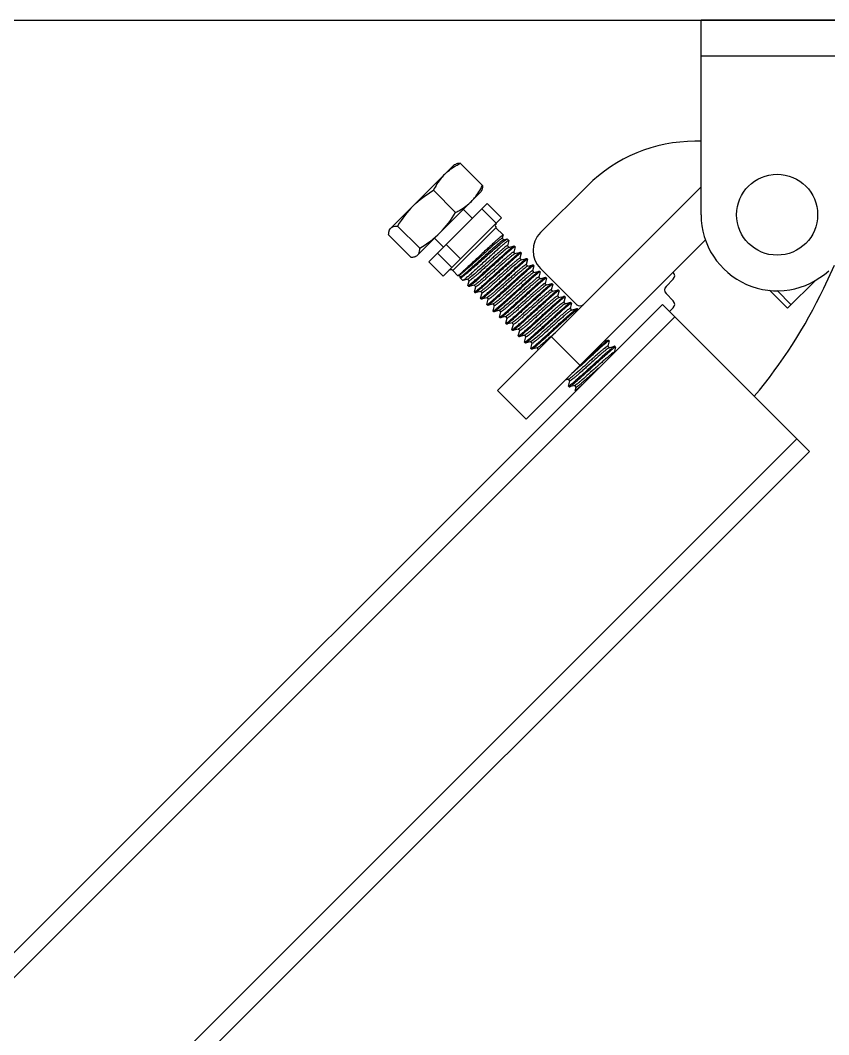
# Model space of a CAD drawing. Extents: x 27938 to 1507990, y 110129 to 923079.
# Drawn here: x 557582 to 558885, y 367902 to 369538 of the extents above; entities that cross this region are included whole.
import ezdxf

# ---------------------------------------------------------------- set-up
doc = ezdxf.new("R2010")
doc.units = 0
doc.header["$LTSCALE"] = 1000
doc.header["$MEASUREMENT"] = 0
doc.layers.add('BZ', color=2, linetype='Continuous')

msp = doc.modelspace()

# ---------------------------------------------------------------- linework, layer by layer
for p, q in [((558679.3, 369224.3), (558679.3, 369537.9)), ((559374.4, 369537.9), (558679.3, 369537.9)), ((558679.3, 369480.7), (559261.8, 369480.7)), ((558679.3, 369342.8), (558669.4, 369342.8)), ((558177.4, 369201.1), (558281.5, 369305.2)), ((558281.5, 369305.2), (558283.9, 369306.1)), ((558291, 369307.2), (558326.8, 369271.3)), ((558220.8, 369157.8), (558324.9, 369261.8)), ((558247.7, 369263.8), (558283.5, 369228)), ((558325.8, 369264.2), (558324.9, 369261.8)), ((558679.3, 369269.3), (558350.9, 368940.9)), ((558495.9, 369271), (558420.3, 369195.4)), ((558334.2, 369242.2), (558240.5, 369148.5)), ((558296, 369232.9), (558310.4, 369218.5)), ((558325.7, 369233.8), (558348.9, 369210.6)), ((558334.2, 369242.2), (558357.3, 369219.1)), ((558263.6, 369125.4), (558357.3, 369219.1)), ((558177.4, 369201.1), (558176.6, 369198.8)), ((558189.9, 369206.1), (558225.8, 369170.3)), ((558348.6, 369203.4), (558279.2, 369134.1)), ((558360.2, 369191.8), (558348.6, 369203.4)), ((558175.5, 369191.7), (558211.4, 369155.8)), ((558249.7, 369186.7), (558264.2, 369172.2)), ((558358.7, 369186.4), (558361.2, 369183.9)), ((558360.2, 369191.7), (558358.8, 369186.3)), ((558360.2, 369191.7), (558360.2, 369191.8)), ((558361, 369183.9), (558366.4, 369185.3)), ((558366.4, 369185.3), (558366.8, 369185.3)), ((558369.2, 369182.9), (558366.8, 369185.3)), ((558369.2, 369182.6), (558366.9, 369174.2)), ((558369.2, 369182.6), (558369.2, 369182.9)), ((558397.2, 368894.7), (558686.3, 369183.8)), ((558268.3, 369176.4), (558291.5, 369153.2)), ((558366.9, 369174.2), (558369.3, 369171.8)), ((558369.1, 369171.7), (558377.8, 369174)), ((558377, 369164.1), (558379.4, 369161.6)), ((558379.3, 369172.5), (558377.1, 369164.1)), ((558377.8, 369174), (558378, 369174)), ((558379.3, 369172.7), (558378, 369174)), ((558379.2, 369161.6), (558387.9, 369163.9)), ((558379.3, 369172.5), (558379.3, 369172.7)), ((558387.9, 369163.9), (558388.2, 369163.9)), ((558389.4, 369162.6), (558388.2, 369163.9)), ((558218.4, 369156.9), (558220.8, 369157.8)), ((558240.5, 369148.5), (558263.6, 369125.4)), ((558254.3, 369162.4), (558277.5, 369139.2)), ((558387.1, 369154), (558389.5, 369151.5)), ((558389.4, 369162.4), (558387.2, 369154)), ((558389.3, 369151.5), (558398, 369153.8)), ((558389.4, 369162.4), (558389.4, 369162.6)), ((558399.6, 369152.3), (558397.3, 369143.8)), ((558398, 369153.8), (558398.3, 369153.8)), ((558399.5, 369152.5), (558398.3, 369153.8)), ((558399.6, 369152.3), (558399.5, 369152.5)), ((558287.3, 369126), (558279.2, 369134.1)), ((558397.2, 369143.9), (558399.7, 369141.4)), ((558399.5, 369141.3), (558408.2, 369143.7)), ((558407.3, 369133.7), (558409.8, 369131.3)), ((558409.7, 369142.1), (558407.4, 369133.7)), ((558408.2, 369143.7), (558408.4, 369143.6)), ((558409.7, 369142.4), (558408.4, 369143.6)), ((558409.6, 369131.2), (558418.3, 369133.5)), ((558409.7, 369142.1), (558409.7, 369142.4)), ((558419.8, 369132), (558417.5, 369123.6)), ((558418.3, 369133.5), (558418.5, 369133.5)), ((558419.8, 369132.3), (558418.5, 369133.5)), ((558419.8, 369132), (558419.8, 369132.3)), ((558420.3, 369137.5), (558478.2, 369079.7)), ((558877, 369105.9), (558894.5, 369142.7)), ((558287.4, 369126), (558287.3, 369126)), ((558288.9, 369126.4), (558287.4, 369126)), ((558291.2, 369123.9), (558288.7, 369126.4)), ((558290.8, 369122.9), (558291.1, 369123.9)), ((558290.8, 369122.9), (558290.8, 369122.4)), ((558295, 369118.2), (558290.8, 369122.4)), ((558295.2, 369118.2), (558295, 369118.2)), ((558303.1, 369120.3), (558295.2, 369118.2)), ((558305.4, 369117.8), (558302.9, 369120.3)), ((558303.3, 369110.3), (558305.3, 369117.9)), ((558381.2, 369118.2), (558363.2, 369101.8)), ((558417.5, 369123.6), (558419.9, 369121.2)), ((558419.7, 369121.1), (558419.6, 369121.1)), ((558419.7, 369121.1), (558428.4, 369123.4)), ((558429.9, 369121.9), (558427.7, 369113.5)), ((558428.4, 369123.4), (558428.6, 369123.4)), ((558429.9, 369122.1), (558428.6, 369123.4)), ((558429.9, 369121.9), (558429.9, 369122.1)), ((558634.3, 369120.2), (558622.7, 369108.6)), ((558818.8, 369073.5), (558864.4, 369119)), ((558303.3, 369110.3), (558303.3, 369110)), ((558304.9, 369108.4), (558303.3, 369110)), ((558313.8, 369110.7), (558305.1, 369108.4)), ((558316, 369108.2), (558313.6, 369110.7)), ((558313.7, 369099.8), (558316, 369108.2)), ((558313.7, 369099.8), (558313.7, 369099.6)), ((558315, 369098.3), (558313.7, 369099.6)), ((558315.2, 369098.3), (558315, 369098.3)), ((558323.9, 369100.6), (558315.2, 369098.3)), ((558326.2, 369098.1), (558323.7, 369100.6)), ((558323.8, 369089.7), (558326.1, 369098.1)), ((558324.1, 369100.7), (558323.9, 369100.6)), ((558372.1, 369093), (558390, 369109.3)), ((558427.6, 369113.5), (558430, 369111)), ((558429.8, 369111), (558438.5, 369113.3)), ((558437.7, 369103.4), (558440.1, 369100.9)), ((558440, 369111.8), (558437.8, 369103.4)), ((558438.5, 369113.3), (558438.8, 369113.3)), ((558440, 369112), (558438.8, 369113.3)), ((558439.9, 369100.9), (558448.6, 369103.2)), ((558440, 369111.8), (558440, 369112)), ((558450.2, 369101.7), (558447.9, 369093.2)), ((558448.6, 369103.2), (558448.9, 369103.2)), ((558450.1, 369101.9), (558448.9, 369103.2)), ((558450.2, 369101.7), (558450.1, 369101.9)), ((558789.7, 369102.6), (558818.8, 369073.5)), ((558802, 369101.9), (558824.6, 369079.2)), ((558323.8, 369089.7), (558323.8, 369089.4)), ((558325.1, 369088.2), (558323.8, 369089.4)), ((558325.3, 369088.2), (558325.1, 369088.2)), ((558334, 369090.5), (558325.3, 369088.2)), ((558336.3, 369088), (558333.8, 369090.4)), ((558333.9, 369079.6), (558336.2, 369088)), ((558447.8, 369093.3), (558450.3, 369090.8)), ((558450.1, 369090.8), (558458.8, 369093.1)), ((558457.9, 369083.1), (558460.4, 369080.7)), ((558460.3, 369091.5), (558458, 369083.1)), ((558458.8, 369093.1), (558459, 369093.1)), ((558460.3, 369091.8), (558459, 369093.1)), ((558460.2, 369080.6), (558468.9, 369083)), ((558460.3, 369091.5), (558460.3, 369091.8)), ((558470.4, 369081.4), (558468.1, 369073)), ((558468.9, 369083), (558469.1, 369082.9)), ((558470.4, 369081.7), (558469.1, 369082.9)), ((558622.7, 369097.1), (558634.3, 369085.5)), ((556039.6, 366502.4), (558616.9, 369079.7)), ((558333.9, 369079.6), (558334, 369079.3)), ((558335.2, 369078.1), (558334, 369079.3)), ((558335.5, 369078), (558335.2, 369078.1)), ((558344.2, 369080.4), (558335.5, 369078)), ((558346.4, 369077.9), (558343.9, 369080.3)), ((558344.1, 369069.4), (558346.3, 369077.9)), ((558344.1, 369069.4), (558344.1, 369069.2)), ((558345.3, 369067.9), (558344.1, 369069.2)), ((558345.6, 369067.9), (558345.3, 369067.9)), ((558354.3, 369070.3), (558345.6, 369067.9)), ((558356.5, 369067.7), (558354.1, 369070.2)), ((558354.2, 369059.3), (558356.4, 369067.8)), ((558468, 369073), (558470.5, 369070.6)), ((558470.3, 369070.5), (558470, 369070.4)), ((558470.3, 369070.5), (558479, 369072.8)), ((558479, 369072.8), (558479.2, 369072.8)), ((558480.5, 369071.6), (558479.2, 369072.8)), ((558480.5, 369071.3), (558480.2, 369070.2)), ((558480.5, 369071.3), (558480.5, 369071.6)), ((558854, 368842.6), (558616.9, 369079.7)), ((558634.3, 369073.9), (558628.5, 369068.1)), ((556059.9, 366482.2), (558637.1, 369059.5)), ((558354.2, 369059.3), (558354.2, 369059.1)), ((558355.5, 369057.8), (558354.2, 369059.1)), ((558355.7, 369057.8), (558355.5, 369057.8)), ((558364.4, 369060.1), (558355.7, 369057.8)), ((558366.6, 369057.6), (558364.2, 369060.1)), ((558364.3, 369049.2), (558366.5, 369057.7)), ((558364.3, 369049.2), (558364.3, 369049)), ((558365.6, 369047.7), (558364.3, 369049)), ((558374.5, 369050), (558365.8, 369047.7)), ((558376.8, 369047.5), (558374.3, 369050)), ((558365.8, 369047.7), (558365.6, 369047.7)), ((558374.4, 369039.1), (558376.7, 369047.5)), ((558374.4, 369039.1), (558374.4, 369038.8)), ((558375.7, 369037.6), (558374.4, 369038.8)), ((558375.9, 369037.6), (558375.7, 369037.6)), ((558384.6, 369039.9), (558375.9, 369037.6)), ((558386.9, 369037.4), (558384.4, 369039.8)), ((558384.5, 369029), (558386.8, 369037.4)), ((558384.9, 369040), (558384.6, 369039.9)), ((558384.5, 369029), (558384.6, 369028.7)), ((558385.8, 369027.5), (558384.6, 369028.7)), ((558386.1, 369027.4), (558385.8, 369027.5)), ((558394.8, 369029.8), (558386.1, 369027.4)), ((558397, 369027.3), (558394.5, 369029.7)), ((558394.7, 369018.8), (558396.9, 369027.3)), ((558394.7, 369018.8), (558394.7, 369018.6)), ((558395.9, 369017.3), (558394.7, 369018.6)), ((558396.2, 369017.3), (558395.9, 369017.3)), ((558404.9, 369019.7), (558396.2, 369017.3)), ((558407.1, 369017.2), (558404.7, 369019.6)), ((558404.8, 369008.7), (558407, 369017.2)), ((558483.9, 368981.4), (558437.7, 369027.7)), ((558523, 369020.5), (558524.2, 369020.8)), ((558524.2, 369020.8), (558529.6, 369022.2)), ((558531.1, 369020.7), (558528.9, 369012.3)), ((558529.6, 369022.2), (558529.8, 369022.2)), ((558531.1, 369021), (558529.8, 369022.2)), ((558531.1, 369020.7), (558531.1, 369021)), ((558404.8, 369008.7), (558404.8, 369008.5)), ((558406.1, 369007.2), (558404.8, 369008.5)), ((558406.3, 369007.2), (558406.1, 369007.2)), ((558415, 369009.5), (558406.3, 369007.2)), ((558417.1, 369007.1), (558414.8, 369009.5)), ((558528.8, 369012.3), (558531.2, 369009.9)), ((558531, 369009.8), (558539.7, 369012.1)), ((558541.2, 369010.6), (558539, 369002.2)), ((558539.7, 369012.1), (558539.6, 369012.1)), ((558540, 369012.1), (558539.7, 369012.1)), ((558541.2, 369010.8), (558540, 369012.1)), ((558541.2, 369010.8), (558541.2, 369010.6)), ((558502.6, 368996.7), (558485.7, 368981.3)), ((558492.1, 368989.6), (558501.3, 368998)), ((558485.7, 368981.3), (558484.7, 368980.5)), ((558465.6, 368958.9), (558459.9, 368957.4)), ((558467.8, 368956.4), (558465.4, 368958.9)), ((558465.5, 368948), (558467.7, 368956.5)), ((558397.2, 368894.7), (558350.9, 368940.9)), ((558465.5, 368947.8), (558465.5, 368948)), ((558466.8, 368946.5), (558465.5, 368947.8)), ((558466.8, 368946.5), (558467, 368946.5)), ((558475.7, 368948.8), (558467, 368946.5)), ((558477.9, 368946.3), (558475.5, 368948.8)), ((558475.9, 368948.9), (558475.7, 368948.8)), ((558476.4, 368941), (558477.9, 368946.3)), ((558476.4, 368941), (558476.5, 368940.9)), ((558478.1, 368940.9), (558476.5, 368940.9)), ((556256.5, 366285.6), (558833.8, 368862.9)), ((556276.7, 366265.4), (558854, 368842.6))]:
    msp.add_line(p, q)
msp.add_circle((558801.9, 369224.3), 65.3)
for centre, radius, start, end in [((558669.4, 369097.5), 245.3, 90.0086, 135), ((558801.9, 369224.3), 122.7, 180, 312.6204), ((558352.1, 369206.9), 4.91, 135, 225), ((558449.2, 369166.5), 40.9, 135, 225), ((558275.8, 369130.6), 4.91, 45, 135), ((558628.5, 369126), 8.18, 315, 45), ((558628.5, 369102.9), 8.18, 135, 225), ((558138.4, 369457), 817.8, 320.0192, 334.5723), ((558628.5, 369079.7), 8.18, 315, 45), ((558483.9, 369085.5), 8.18, 225, 315), ((555502.4, 372319.8), 4410.1, 311.7193, 311.8446), ((560373, 366938.8), 2782.7, 132.0736, 132.2686)]:
    msp.add_arc(centre, radius, start, end)
for points, knots in [([(558265.6, 369289.3), (558267.4, 369291.1), (558275.1, 369298.1), (558284, 369303.6), (558291, 369307.2)], [0, 0, 0, 0, 0.248254, 1, 1, 1, 1]), ([(558291, 369307.2), (558290.3, 369307.1), (558287.9, 369307), (558285.5, 369306.7), (558283.8, 369306.1)], [0, 0, 0, 0, 0.270862, 1, 1, 1, 1]), ([(558265.6, 369289.3), (558263.7, 369287.4), (558256.7, 369279.7), (558251.2, 369270.8), (558247.7, 369263.8)], [0, 0, 0, 0, 0.248254, 1, 1, 1, 1]), ([(558308.9, 369245.9), (558310.8, 369247.7), (558317.8, 369255.4), (558323.3, 369264.3), (558326.8, 369271.3)], [0, 0, 0, 0, 0.248254, 1, 1, 1, 1]), ([(558326.8, 369271.3), (558326.8, 369270.6), (558326.7, 369268.2), (558326.3, 369265.8), (558325.7, 369264.2)], [0, 0, 0, 0, 0.270862, 1, 1, 1, 1]), ([(558283.5, 369228), (558285.9, 369229.2), (558295, 369234.1), (558303.5, 369240.4), (558308.9, 369245.9)], [0, 0, 0, 0, 0.25305, 1, 1, 1, 1]), ([(558175.5, 369191.7), (558175.5, 369192.3), (558175.6, 369194.8), (558176, 369197.2), (558176.6, 369198.8)], [0, 0, 0, 0, 0.270862, 1, 1, 1, 1]), ([(558176.6, 369198.8), (558176.7, 369199.2), (558177.3, 369200.6), (558178.2, 369201.9), (558179, 369202.7)], [0, 0, 0, 0, 0.261173, 1, 1, 1, 1]), ([(558179, 369202.7), (558179.6, 369203.3), (558182.8, 369205.6), (558186.9, 369206.1), (558189.9, 369206.1)], [0, 0, 0, 0, 0.22235, 1, 1, 1, 1]), ([(558358.7, 369186.4), (558358.6, 369186.4), (558358.2, 369186.3), (558357.7, 369186), (558356.7, 369185.4), (558354.9, 369184.1), (558352, 369181.7), (558347.8, 369178.1), (558342.8, 369173.7), (558337.1, 369168.6), (558330.9, 369163), (558324.5, 369157.2), (558318.1, 369151.4), (558311.9, 369145.8), (558306.2, 369140.7), (558301, 369136.1), (558296.6, 369132.3), (558293.1, 369129.4), (558290.7, 369127.5), (558289.4, 369126.6), (558288.9, 369126.4)], [0, 0, 0, 0, 0.003403, 0.010859, 0.022763, 0.03908, 0.084361, 0.145013, 0.218706, 0.302631, 0.393625, 0.488307, 0.583205, 0.674888, 0.760095, 0.835845, 0.89954, 0.949057, 0.982826, 1, 1, 1, 1]), ([(558360.2, 369183.5), (558359.4, 369183), (558357.6, 369181.7), (558352.9, 369177.8), (558345, 369170.9), (558334.1, 369161.1), (558324.2, 369152.1), (558316.1, 369144.8), (558310.4, 369139.7), (558305.2, 369135), (558300.7, 369131.1), (558297, 369127.9), (558294.4, 369125.9), (558292.9, 369124.7), (558292.1, 369124.2), (558291.6, 369123.9), (558291.2, 369123.9), (558291.2, 369123.9)], [0, 0, 0, 0, 0.028596, 0.073027, 0.202674, 0.370878, 0.554611, 0.644603, 0.729354, 0.806116, 0.872445, 0.926278, 0.966, 0.980209, 0.990539, 0.997006, 1, 1, 1, 1]), ([(558360.2, 369191.8), (558360.2, 369191.9), (558359.9, 369191.8), (558359.5, 369191.5), (558358.7, 369191), (558357.4, 369189.9), (558355.1, 369188), (558351.8, 369185), (558347.7, 369181.4), (558343, 369177), (558337.8, 369172.2), (558334.1, 369168.8), (558332.3, 369167.1)], [0, 0, 0, 0, 0.005961, 0.020019, 0.042763, 0.074169, 0.16218, 0.281779, 0.42973, 0.601989, 0.793845, 1, 1, 1, 1]), ([(558337.7, 369161.6), (558341.2, 369164.7), (558347.5, 369170.3), (558355.1, 369176.8), (558360.1, 369180.9), (558362.9, 369183.1), (558364.9, 369184.5), (558366, 369185.2), (558366.4, 369185.3)], [0, 0, 0, 0, 0.372718, 0.681061, 0.801832, 0.896452, 0.962849, 1, 1, 1, 1]), ([(558369.2, 369182.9), (558369.1, 369182.9), (558368.8, 369182.9), (558368.4, 369182.6), (558367.6, 369182.1), (558366.2, 369181.1), (558363.9, 369179.2), (558360.5, 369176.3), (558356.4, 369172.7), (558351.6, 369168.4), (558346.3, 369163.7), (558342.7, 369160.3), (558340.8, 369158.6)], [0, 0, 0, 0, 0.00672, 0.021093, 0.043999, 0.075491, 0.163523, 0.283007, 0.430749, 0.60272, 0.794233, 1, 1, 1, 1]), ([(558361, 369183.9), (558360.9, 369183.8), (558360.6, 369183.7), (558360.4, 369183.6), (558360.2, 369183.5)], [0, 0, 0, 0, 0.181453, 1, 1, 1, 1]), ([(558222.3, 369159.3), (558223, 369159.9), (558225.3, 369163.1), (558225.8, 369167.2), (558225.8, 369170.3)], [0, 0, 0, 0, 0.22235, 1, 1, 1, 1]), ([(558332.3, 369167.1), (558327, 369162.2), (558319.3, 369155), (558309.3, 369145.6), (558302.6, 369139.4), (558296.9, 369134.1), (558292.8, 369130.5), (558290.3, 369128.2), (558289, 369127.1), (558288, 369126.4), (558287.5, 369126.1), (558287.4, 369126)], [0, 0, 0, 0, 0.352343, 0.521286, 0.674411, 0.804337, 0.904804, 0.942423, 0.971006, 0.990237, 1, 1, 1, 1]), ([(558366.9, 369174.2), (558366.8, 369174.3), (558366.5, 369174.2), (558365.6, 369173.8), (558363.9, 369172.6), (558361.2, 369170.5), (558357.7, 369167.5), (558353.5, 369163.9), (558348.6, 369159.6), (558343.3, 369154.9), (558335.9, 369148.3), (558326.9, 369140.1), (558317.1, 369131.5), (558310.1, 369125.4), (558305.9, 369122.1), (558304.4, 369121), (558303.7, 369120.6)], [0, 0, 0, 0, 0.003326, 0.010207, 0.036006, 0.077506, 0.133409, 0.201849, 0.280515, 0.366741, 0.457609, 0.640942, 0.80605, 0.931108, 0.973278, 1, 1, 1, 1]), ([(558368.2, 369171.3), (558367.5, 369170.8), (558365.8, 369169.6), (558361.5, 369166.1), (558354.4, 369159.9), (558344.5, 369151.2), (558335.5, 369143.1), (558328.2, 369136.6), (558323, 369132), (558318.3, 369127.8), (558314.2, 369124.3), (558310.8, 369121.4), (558308.2, 369119.4), (558306.6, 369118.2), (558305.8, 369117.8), (558305.4, 369117.8), (558305.4, 369117.8)], [0, 0, 0, 0, 0.02987, 0.074864, 0.204049, 0.370755, 0.553129, 0.642736, 0.727349, 0.804209, 0.870824, 0.925059, 0.965214, 0.990129, 0.996773, 1, 1, 1, 1]), ([(558377, 369164.1), (558376.9, 369164.2), (558376.6, 369164.1), (558375.7, 369163.6), (558373.9, 369162.4), (558371.1, 369160.1), (558367.4, 369157), (558363, 369153.2), (558357.9, 369148.7), (558352.4, 369143.9), (558344.8, 369137), (558337.2, 369130.3), (558330, 369123.8), (558325.2, 369119.7), (558321.1, 369116.2), (558317.9, 369113.5), (558315.6, 369111.8), (558314.3, 369110.9), (558313.8, 369110.7)], [0, 0, 0, 0, 0.003454, 0.01069, 0.03788, 0.081592, 0.14037, 0.212137, 0.294327, 0.383985, 0.477885, 0.664852, 0.751185, 0.82854, 0.894141, 0.945652, 0.981282, 1, 1, 1, 1]), ([(558349.5, 369149.8), (558353, 369153), (558358, 369157.5), (558364.4, 369163.2), (558368.4, 369166.7), (558371.8, 369169.6), (558374.5, 369171.8), (558376.4, 369173.2), (558377.4, 369173.9), (558377.8, 369174)], [0, 0, 0, 0, 0.377224, 0.54287, 0.687753, 0.808376, 0.901881, 0.966123, 1, 1, 1, 1]), ([(558379.3, 369172.7), (558379.3, 369172.8), (558378.9, 369172.7), (558378.2, 369172.3), (558376.5, 369171.1), (558374, 369169.1), (558370.6, 369166.2), (558366.5, 369162.6), (558361.7, 369158.4), (558356.4, 369153.6), (558352.7, 369150.2), (558350.8, 369148.5)], [0, 0, 0, 0, 0.006764, 0.021168, 0.075586, 0.163643, 0.283139, 0.43087, 0.602811, 0.794278, 1, 1, 1, 1]), ([(558359.7, 369139.7), (558363.1, 369142.8), (558368.1, 369147.3), (558374.5, 369153), (558378.5, 369156.6), (558381.9, 369159.5), (558384.6, 369161.7), (558386.5, 369163.1), (558387.5, 369163.8), (558387.9, 369163.9)], [0, 0, 0, 0, 0.377469, 0.543191, 0.688109, 0.808726, 0.902172, 0.966298, 1, 1, 1, 1]), ([(558389.4, 369162.6), (558389.4, 369162.7), (558389.1, 369162.6), (558388.6, 369162.4), (558387.9, 369161.9), (558386.4, 369160.9), (558384.1, 369159), (558380.7, 369156.1), (558376.6, 369152.5), (558371.8, 369148.2), (558366.5, 369143.5), (558362.8, 369140.1), (558360.9, 369138.4)], [0, 0, 0, 0, 0.006769, 0.021177, 0.044114, 0.075625, 0.163681, 0.283172, 0.430898, 0.602836, 0.794292, 1, 1, 1, 1]), ([(558369.1, 369171.7), (558369, 369171.7), (558368.7, 369171.6), (558368.4, 369171.4), (558368.2, 369171.3)], [0, 0, 0, 0, 0.180154, 1, 1, 1, 1]), ([(558211.4, 369155.8), (558212, 369155.8), (558214.4, 369155.9), (558216.9, 369156.3), (558218.5, 369156.9)], [0, 0, 0, 0, 0.270862, 1, 1, 1, 1]), ([(558218.5, 369156.9), (558218.9, 369157.1), (558220.3, 369157.6), (558221.6, 369158.5), (558222.3, 369159.3)], [0, 0, 0, 0, 0.261173, 1, 1, 1, 1]), ([(558290.8, 369122.4), (558291, 369122.3), (558291.5, 369122.4), (558292.4, 369122.9), (558293.8, 369123.8), (558296.4, 369125.7), (558300.6, 369129.1), (558306.5, 369134.1), (558313.6, 369140.2), (558321.3, 369147.1), (558329.5, 369154.3), (558335, 369159.2), (558337.7, 369161.6)], [0, 0, 0, 0, 0.007718, 0.024092, 0.050069, 0.085552, 0.183385, 0.312896, 0.467567, 0.639554, 0.820094, 1, 1, 1, 1]), ([(558340.8, 369158.6), (558335.5, 369153.8), (558327.8, 369146.7), (558317.8, 369137.6), (558311.1, 369131.5), (558305.3, 369126.3), (558301.1, 369122.7), (558298.5, 369120.5), (558297.1, 369119.4), (558296, 369118.6), (558295.5, 369118.3), (558295.2, 369118.2)], [0, 0, 0, 0, 0.348378, 0.515751, 0.667951, 0.797828, 0.899283, 0.937823, 0.967619, 0.988371, 1, 1, 1, 1]), ([(558303.3, 369110), (558303.4, 369109.9), (558304, 369110.1), (558304.7, 369110.5), (558306.1, 369111.5), (558307.8, 369112.8), (558309.9, 369114.5), (558313.4, 369117.5), (558318.6, 369122), (558325.6, 369128.2), (558333.2, 369135.1), (558341.3, 369142.4), (558346.8, 369147.4), (558349.5, 369149.8)], [0, 0, 0, 0, 0.006963, 0.023033, 0.048864, 0.084278, 0.128882, 0.182131, 0.311785, 0.466682, 0.638948, 0.819791, 1, 1, 1, 1]), ([(558350.8, 369148.5), (558345.6, 369143.8), (558337.9, 369136.8), (558327.9, 369127.7), (558321.2, 369121.6), (558315.3, 369116.4), (558310.7, 369112.5), (558307.7, 369110), (558305.9, 369108.8), (558305.3, 369108.5), (558305.1, 369108.4)], [0, 0, 0, 0, 0.34673, 0.51345, 0.665272, 0.795129, 0.896992, 0.966206, 0.987594, 1, 1, 1, 1]), ([(558379.2, 369161.6), (558378.7, 369161.5), (558377.5, 369160.6), (558375.1, 369158.9), (558371.9, 369156.1), (558367.8, 369152.7), (558363, 369148.5), (558355.8, 369142.1), (558348.2, 369135.3), (558340.6, 369128.5), (558335.1, 369123.6), (558330.1, 369119.1), (558325.6, 369115.3), (558321.9, 369112.2), (558319.2, 369110), (558317.3, 369108.7), (558316.5, 369108.2), (558316.1, 369108.2), (558316, 369108.2)], [0, 0, 0, 0, 0.01868, 0.054279, 0.105765, 0.171349, 0.248696, 0.335028, 0.522011, 0.615926, 0.705601, 0.787808, 0.859593, 0.918386, 0.962109, 0.989307, 0.996546, 1, 1, 1, 1]), ([(558387.1, 369154), (558387, 369154), (558386.7, 369154), (558385.8, 369153.5), (558384.1, 369152.3), (558381.3, 369150.1), (558377.7, 369147.1), (558373.4, 369143.3), (558368.4, 369139), (558363.1, 369134.2), (558355.5, 369127.5), (558346.4, 369119.3), (558337.8, 369111.7), (558331.9, 369106.6), (558328.5, 369103.8), (558326, 369101.9), (558324.7, 369100.9), (558324.1, 369100.7)], [0, 0, 0, 0, 0.0034, 0.010481, 0.037064, 0.079814, 0.137351, 0.207694, 0.288393, 0.376621, 0.469285, 0.654869, 0.819322, 0.88628, 0.93982, 0.978116, 1, 1, 1, 1]), ([(558388.6, 369151.1), (558387.9, 369150.7), (558386.3, 369149.5), (558382, 369146.1), (558375.1, 369140.1), (558365.3, 369131.4), (558356.4, 369123.4), (558349.1, 369116.9), (558343.9, 369112.3), (558339.2, 369108.2), (558335.1, 369104.6), (558331.6, 369101.7), (558329, 369099.7), (558327.4, 369098.5), (558326.6, 369098.1), (558326.2, 369098), (558326.2, 369098.1)], [0, 0, 0, 0, 0.028607, 0.072452, 0.199893, 0.36582, 0.548462, 0.638549, 0.723814, 0.801433, 0.868843, 0.923828, 0.964605, 0.989945, 0.99671, 1, 1, 1, 1]), ([(558369.8, 369129.5), (558373.3, 369132.7), (558378.3, 369137.2), (558384.6, 369142.9), (558388.7, 369146.5), (558392.1, 369149.4), (558394.7, 369151.6), (558396.6, 369153), (558397.6, 369153.7), (558398, 369153.8)], [0, 0, 0, 0, 0.377471, 0.543199, 0.68812, 0.808735, 0.902176, 0.966298, 1, 1, 1, 1]), ([(558399.5, 369152.5), (558399.5, 369152.6), (558399.2, 369152.5), (558398.4, 369152.1), (558396.7, 369150.9), (558394.2, 369148.9), (558390.8, 369146), (558386.7, 369142.4), (558381.9, 369138.1), (558376.6, 369133.3), (558372.9, 369130), (558371, 369128.3)], [0, 0, 0, 0, 0.006751, 0.021138, 0.075529, 0.163569, 0.283057, 0.430793, 0.602755, 0.79425, 1, 1, 1, 1]), ([(558389.3, 369151.5), (558389.3, 369151.5), (558389, 369151.4), (558388.8, 369151.2), (558388.6, 369151.1)], [0, 0, 0, 0, 0.185393, 1, 1, 1, 1]), ([(558313.7, 369099.6), (558313.8, 369099.5), (558314.4, 369099.7), (558315.1, 369100.2), (558316.4, 369101.1), (558318.1, 369102.4), (558320.2, 369104.2), (558323.7, 369107.2), (558328.9, 369111.7), (558335.8, 369118), (558343.5, 369124.9), (558351.5, 369132.2), (558356.9, 369137.2), (558359.7, 369139.7)], [0, 0, 0, 0, 0.006649, 0.022591, 0.048358, 0.08374, 0.128335, 0.181594, 0.311309, 0.466309, 0.638694, 0.819661, 1, 1, 1, 1]), ([(558360.9, 369138.4), (558355.7, 369133.7), (558348, 369126.6), (558338, 369117.6), (558331.3, 369111.5), (558325.4, 369106.3), (558320.8, 369102.4), (558317.8, 369099.9), (558316.1, 369098.7), (558315.5, 369098.3), (558315.2, 369098.3)], [0, 0, 0, 0, 0.346741, 0.513465, 0.665282, 0.795135, 0.896996, 0.966208, 0.987595, 1, 1, 1, 1]), ([(558397.2, 369143.9), (558397.1, 369143.9), (558396.8, 369143.9), (558396, 369143.4), (558394.2, 369142.2), (558391.6, 369140.1), (558388, 369137.1), (558383.8, 369133.4), (558378.9, 369129.2), (558373.6, 369124.4), (558366.2, 369117.8), (558357.1, 369109.7), (558348.5, 369102.1), (558342.5, 369096.9), (558339.1, 369094), (558336.5, 369092), (558335, 369091), (558334.4, 369090.7)], [0, 0, 0, 0, 0.003357, 0.010314, 0.036413, 0.078396, 0.134939, 0.204143, 0.283646, 0.370725, 0.462392, 0.646848, 0.81189, 0.879926, 0.93509, 0.975533, 1, 1, 1, 1]), ([(558398.9, 369141.1), (558398.3, 369140.8), (558396.8, 369139.7), (558394.1, 369137.6), (558390.6, 369134.6), (558384.6, 369129.4), (558376, 369121.8), (558367, 369113.8), (558359.6, 369107.2), (558354.4, 369102.5), (558349.6, 369098.3), (558345.3, 369094.6), (558341.8, 369091.7), (558339.2, 369089.6), (558337.5, 369088.4), (558336.7, 369088), (558336.3, 369087.9), (558336.3, 369088)], [0, 0, 0, 0, 0.026094, 0.067879, 0.124054, 0.192759, 0.358157, 0.5419, 0.632944, 0.719307, 0.798065, 0.866559, 0.922485, 0.963991, 0.989789, 0.996669, 1, 1, 1, 1]), ([(558407.3, 369133.7), (558407.2, 369133.8), (558406.8, 369133.7), (558406.1, 369133.3), (558404.9, 369132.5), (558402.7, 369130.8), (558399.2, 369127.9), (558394.2, 369123.6), (558388.2, 369118.3), (558381.6, 369112.5), (558374.7, 369106.3), (558370.1, 369102.1), (558367.8, 369100.1)], [0, 0, 0, 0, 0.007187, 0.023409, 0.049389, 0.084973, 0.183182, 0.313164, 0.468251, 0.640433, 0.820786, 1, 1, 1, 1]), ([(558409.6, 369131.2), (558409, 369131.1), (558407.4, 369129.9), (558404.6, 369127.8), (558400.6, 369124.4), (558395.5, 369120), (558389.8, 369114.9), (558381.3, 369107.3), (558374.7, 369101.5), (558370.3, 369097.5)], [0, 0, 0, 0, 0.036102, 0.107011, 0.209882, 0.340038, 0.491461, 0.657121, 1, 1, 1, 1]), ([(558379.9, 369119.4), (558383.4, 369122.6), (558388.4, 369127.1), (558394.8, 369132.8), (558398.8, 369136.3), (558402.2, 369139.2), (558404.8, 369141.5), (558406.7, 369142.8), (558407.8, 369143.6), (558408.2, 369143.7)], [0, 0, 0, 0, 0.377474, 0.5432, 0.688119, 0.808732, 0.902174, 0.966298, 1, 1, 1, 1]), ([(558409.7, 369142.4), (558409.6, 369142.4), (558409.3, 369142.4), (558408.8, 369142.1), (558408.1, 369141.7), (558406.7, 369140.6), (558404.3, 369138.7), (558400.9, 369135.9), (558396.8, 369132.2), (558392, 369128), (558386.7, 369123.2), (558383.1, 369119.9), (558381.2, 369118.2)], [0, 0, 0, 0, 0.00677, 0.021179, 0.044118, 0.075631, 0.163692, 0.283187, 0.430912, 0.602844, 0.794295, 1, 1, 1, 1]), ([(558390, 369109.3), (558393.5, 369112.5), (558398.5, 369117), (558404.9, 369122.7), (558408.9, 369126.2), (558412.3, 369129.1), (558415, 369131.3), (558416.9, 369132.7), (558417.9, 369133.4), (558418.3, 369133.5)], [0, 0, 0, 0, 0.377469, 0.543192, 0.688111, 0.808729, 0.902174, 0.966298, 1, 1, 1, 1]), ([(558419.8, 369132.3), (558419.7, 369132.3), (558419.4, 369132.3), (558418.6, 369131.8), (558417, 369130.7), (558414.5, 369128.6), (558411.1, 369125.7), (558406.9, 369122.1), (558402.2, 369117.9), (558396.9, 369113.1), (558393.2, 369109.8), (558391.3, 369108)], [0, 0, 0, 0, 0.006764, 0.021166, 0.075581, 0.163632, 0.283123, 0.430854, 0.602802, 0.794275, 1, 1, 1, 1]), ([(558399.5, 369141.3), (558399.4, 369141.3), (558399.2, 369141.3), (558399.1, 369141.2), (558398.9, 369141.1)], [0, 0, 0, 0, 0.197861, 1, 1, 1, 1]), ([(558303.7, 369120.6), (558303.7, 369120.6), (558303.5, 369120.5), (558303.3, 369120.4), (558303.1, 369120.3)], [0, 0, 0, 0, 0.308118, 1, 1, 1, 1]), ([(558323.8, 369089.4), (558323.9, 369089.3), (558324.5, 369089.6), (558325.2, 369090), (558326.6, 369091), (558328.2, 369092.3), (558330.3, 369094.1), (558333.8, 369097.1), (558339, 369101.6), (558345.9, 369107.8), (558353.6, 369114.8), (558361.6, 369122.1), (558367.1, 369127.1), (558369.8, 369129.5)], [0, 0, 0, 0, 0.006666, 0.022627, 0.048408, 0.083802, 0.128405, 0.181668, 0.311381, 0.466366, 0.638733, 0.819684, 1, 1, 1, 1]), ([(558371, 369128.3), (558365.8, 369123.5), (558358.1, 369116.5), (558348.2, 369107.5), (558341.4, 369101.4), (558335.6, 369096.2), (558330.9, 369092.2), (558327.9, 369089.8), (558326.2, 369088.6), (558325.6, 369088.2), (558325.3, 369088.2)], [0, 0, 0, 0, 0.346731, 0.513454, 0.665274, 0.795126, 0.896989, 0.966206, 0.987594, 1, 1, 1, 1]), ([(558334, 369079.3), (558334.1, 369079.2), (558334.6, 369079.5), (558335.3, 369079.9), (558336.7, 369080.9), (558338.3, 369082.2), (558340.4, 369083.9), (558344, 369086.9), (558349.1, 369091.5), (558356, 369097.7), (558363.7, 369104.7), (558371.7, 369112), (558377.2, 369117), (558379.9, 369119.4)], [0, 0, 0, 0, 0.006653, 0.022601, 0.048372, 0.083758, 0.128357, 0.181617, 0.311328, 0.466323, 0.638705, 0.819669, 1, 1, 1, 1]), ([(558417.5, 369123.6), (558417.4, 369123.7), (558417.1, 369123.6), (558416.3, 369123.2), (558414.6, 369122.1), (558412, 369120), (558408.6, 369117.2), (558404.5, 369113.6), (558399.8, 369109.5), (558394.7, 369105), (558387.4, 369098.5), (558378.5, 369090.5), (558368.8, 369081.8), (558361.8, 369075.8), (558357.5, 369072.3), (558355.8, 369071.1), (558355.1, 369070.7)], [0, 0, 0, 0, 0.003275, 0.01, 0.035178, 0.075698, 0.130349, 0.197374, 0.27459, 0.359464, 0.449211, 0.631458, 0.797569, 0.925917, 0.970495, 1, 1, 1, 1]), ([(558419.6, 369121.1), (558419, 369120.9), (558417.7, 369119.9), (558415.2, 369118.1), (558411.9, 369115.3), (558407.8, 369111.8), (558403, 369107.6), (558395.8, 369101.2), (558388.3, 369094.4), (558380.7, 369087.7), (558375.3, 369082.8), (558370.3, 369078.5), (558365.9, 369074.7), (558362.3, 369071.6), (558359.6, 369069.5), (558357.8, 369068.2), (558356.9, 369067.7), (558356.6, 369067.7), (558356.5, 369067.7)], [0, 0, 0, 0, 0.02094, 0.058446, 0.111386, 0.177943, 0.255788, 0.342174, 0.52817, 0.621201, 0.709853, 0.790993, 0.861757, 0.919661, 0.962695, 0.989457, 0.996584, 1, 1, 1, 1]), ([(558400.1, 369099.2), (558403.6, 369102.3), (558408.6, 369106.9), (558415, 369112.6), (558419, 369116.1), (558422.4, 369119), (558425.1, 369121.2), (558427, 369122.6), (558428, 369123.3), (558428.4, 369123.4)], [0, 0, 0, 0, 0.377475, 0.543203, 0.688123, 0.808736, 0.902176, 0.966298, 1, 1, 1, 1]), ([(558429.9, 369122.1), (558429.8, 369122.2), (558429.5, 369122.1), (558428.8, 369121.7), (558427.1, 369120.5), (558424.6, 369118.5), (558421.2, 369115.6), (558417.1, 369112), (558412.3, 369107.8), (558407, 369103), (558403.3, 369099.7), (558401.4, 369097.9)], [0, 0, 0, 0, 0.006753, 0.021141, 0.075535, 0.163578, 0.283068, 0.430803, 0.602762, 0.794253, 1, 1, 1, 1]), ([(558305.1, 369108.4), (558305.1, 369108.4), (558305, 369108.4), (558304.9, 369108.4), (558304.9, 369108.4)], [0, 0, 0, 0, 0.601135, 1, 1, 1, 1]), ([(558363.2, 369101.8), (558359.8, 369098.7), (558354.9, 369094.3), (558348.6, 369088.7), (558344.7, 369085.2), (558341.4, 369082.4), (558338.7, 369080.2), (558336.9, 369078.8), (558335.9, 369078.1), (558335.5, 369078)], [0, 0, 0, 0, 0.37799, 0.543633, 0.688373, 0.808786, 0.902082, 0.966176, 1, 1, 1, 1]), ([(558367.8, 369100.1), (558364.9, 369097.5), (558359.7, 369092.9), (558353.5, 369087.4), (558349.3, 369084), (558347.1, 369082.2), (558345.4, 369081.1), (558344.5, 369080.5), (558344.2, 369080.4)], [0, 0, 0, 0, 0.374071, 0.682548, 0.803098, 0.897367, 0.963332, 1, 1, 1, 1]), ([(558391.3, 369108), (558386.1, 369103.3), (558378.4, 369096.3), (558368.4, 369087.2), (558361.6, 369081.1), (558355.8, 369076), (558351.2, 369072), (558348.1, 369069.5), (558346.4, 369068.3), (558345.8, 369068), (558345.6, 369067.9)], [0, 0, 0, 0, 0.346742, 0.513466, 0.665282, 0.795133, 0.896995, 0.966208, 0.987595, 1, 1, 1, 1]), ([(558370.3, 369097.5), (558367.2, 369094.8), (558362.8, 369090.9), (558357.2, 369086), (558353.8, 369083.1), (558351, 369080.8), (558348.7, 369079), (558347.5, 369078.2), (558346.6, 369077.7), (558346.4, 369077.9)], [0, 0, 0, 0, 0.397555, 0.569298, 0.716744, 0.835965, 0.923877, 0.978429, 1, 1, 1, 1]), ([(558354.2, 369059.1), (558354.3, 369059), (558354.8, 369059.2), (558355.6, 369059.7), (558356.9, 369060.6), (558358.6, 369062), (558360.7, 369063.7), (558364.2, 369066.7), (558369.4, 369071.3), (558376.3, 369077.5), (558384, 369084.4), (558392, 369091.8), (558397.4, 369096.7), (558400.1, 369099.2)], [0, 0, 0, 0, 0.006667, 0.022629, 0.048411, 0.083807, 0.128411, 0.181675, 0.311387, 0.466369, 0.638735, 0.819685, 1, 1, 1, 1]), ([(558401.4, 369097.9), (558396.2, 369093.2), (558388.5, 369086.2), (558378.5, 369077.1), (558371.8, 369071), (558365.9, 369065.8), (558361.3, 369061.9), (558358.3, 369059.4), (558356.5, 369058.2), (558355.9, 369057.9), (558355.7, 369057.8)], [0, 0, 0, 0, 0.346729, 0.513451, 0.665273, 0.795127, 0.896989, 0.966206, 0.987594, 1, 1, 1, 1]), ([(558427.6, 369113.5), (558427.5, 369113.6), (558427.1, 369113.5), (558426.3, 369113), (558424.5, 369111.8), (558421.7, 369109.5), (558418, 369106.4), (558413.6, 369102.6), (558408.5, 369098.1), (558403, 369093.3), (558395.4, 369086.4), (558387.8, 369079.7), (558380.6, 369073.2), (558375.8, 369069.1), (558371.7, 369065.6), (558368.5, 369062.9), (558366.2, 369061.2), (558364.9, 369060.3), (558364.4, 369060.1)], [0, 0, 0, 0, 0.003453, 0.010691, 0.037881, 0.081592, 0.14037, 0.212138, 0.294327, 0.383985, 0.477885, 0.664851, 0.751185, 0.82854, 0.894141, 0.945651, 0.981282, 1, 1, 1, 1]), ([(558429.8, 369111), (558429.3, 369110.9), (558428.1, 369110), (558425.7, 369108.3), (558422.5, 369105.5), (558418.4, 369102.1), (558413.6, 369097.9), (558406.4, 369091.5), (558398.8, 369084.7), (558391.2, 369077.9), (558385.7, 369073), (558380.7, 369068.5), (558376.2, 369064.7), (558372.5, 369061.6), (558369.7, 369059.4), (558367.9, 369058.1), (558367.1, 369057.6), (558366.7, 369057.6), (558366.6, 369057.6)], [0, 0, 0, 0, 0.01868, 0.054278, 0.105765, 0.171349, 0.248696, 0.335028, 0.522011, 0.615926, 0.705601, 0.787809, 0.859594, 0.918387, 0.96211, 0.989307, 0.996546, 1, 1, 1, 1]), ([(558437.7, 369103.4), (558437.6, 369103.4), (558437.3, 369103.4), (558436.4, 369102.9), (558434.6, 369101.6), (558431.8, 369099.4), (558428.1, 369096.3), (558423.7, 369092.5), (558418.6, 369088), (558413.1, 369083.1), (558405.5, 369076.3), (558398, 369069.5), (558390.7, 369063.1), (558385.9, 369058.9), (558381.9, 369055.5), (558378.6, 369052.8), (558376.3, 369051), (558375, 369050.2), (558374.5, 369050)], [0, 0, 0, 0, 0.003454, 0.01069, 0.03788, 0.081592, 0.14037, 0.212137, 0.294327, 0.383985, 0.477885, 0.664852, 0.751185, 0.82854, 0.894141, 0.945652, 0.981282, 1, 1, 1, 1]), ([(558439.9, 369100.9), (558439.4, 369100.7), (558438.2, 369099.8), (558435.8, 369098.1), (558432.6, 369095.4), (558428.5, 369092), (558423.7, 369087.8), (558416.5, 369081.4), (558408.9, 369074.6), (558401.3, 369067.8), (558395.8, 369062.9), (558390.8, 369058.4), (558386.3, 369054.6), (558382.6, 369051.5), (558379.9, 369049.2), (558378, 369048), (558377.2, 369047.5), (558376.8, 369047.4), (558376.8, 369047.5)], [0, 0, 0, 0, 0.01868, 0.054279, 0.105765, 0.171349, 0.248696, 0.335028, 0.522011, 0.615925, 0.705601, 0.787808, 0.859593, 0.918386, 0.962109, 0.989307, 0.996546, 1, 1, 1, 1]), ([(558410.3, 369089.1), (558413.7, 369092.2), (558418.7, 369096.8), (558425.1, 369102.4), (558429.1, 369106), (558432.5, 369108.9), (558435.2, 369111.1), (558437.1, 369112.5), (558438.1, 369113.2), (558438.5, 369113.3)], [0, 0, 0, 0, 0.377472, 0.543197, 0.688115, 0.808729, 0.902174, 0.966298, 1, 1, 1, 1]), ([(558440, 369112), (558440, 369112.1), (558439.6, 369112), (558439.2, 369111.8), (558438.5, 369111.3), (558437, 369110.3), (558434.7, 369108.4), (558431.3, 369105.5), (558427.2, 369101.9), (558422.4, 369097.6), (558417.1, 369092.9), (558413.4, 369089.5), (558411.5, 369087.8)], [0, 0, 0, 0, 0.006772, 0.021184, 0.044125, 0.07564, 0.163702, 0.283197, 0.430921, 0.602852, 0.794299, 1, 1, 1, 1]), ([(558420.4, 369078.9), (558423.8, 369082.1), (558428.9, 369086.6), (558435.2, 369092.3), (558439.3, 369095.9), (558442.6, 369098.8), (558445.3, 369101), (558447.2, 369102.4), (558448.2, 369103.1), (558448.6, 369103.2)], [0, 0, 0, 0, 0.377469, 0.543193, 0.688114, 0.808731, 0.902175, 0.966298, 1, 1, 1, 1]), ([(558450.1, 369101.9), (558450.1, 369102), (558449.8, 369101.9), (558449, 369101.5), (558447.3, 369100.3), (558444.8, 369098.3), (558441.4, 369095.4), (558437.3, 369091.8), (558432.5, 369087.5), (558427.2, 369082.8), (558423.5, 369079.4), (558421.6, 369077.7)], [0, 0, 0, 0, 0.006759, 0.021154, 0.075559, 0.163605, 0.283093, 0.430826, 0.60278, 0.794263, 1, 1, 1, 1]), ([(558344.1, 369069.2), (558344.1, 369069.1), (558344.4, 369069.2), (558345.2, 369069.6), (558346.8, 369070.8), (558349.3, 369072.8), (558352.6, 369075.6), (558356.7, 369079.1), (558361.4, 369083.3), (558366.6, 369088), (558370.2, 369091.3), (558372.1, 369093)], [0, 0, 0, 0, 0.006765, 0.021121, 0.075359, 0.163169, 0.282417, 0.429984, 0.601928, 0.793658, 1, 1, 1, 1]), ([(558364.3, 369049), (558364.4, 369048.9), (558365, 369049.1), (558365.7, 369049.6), (558367, 369050.5), (558368.7, 369051.8), (558370.8, 369053.6), (558374.3, 369056.6), (558379.5, 369061.1), (558386.4, 369067.4), (558394.1, 369074.3), (558402.1, 369081.6), (558407.5, 369086.6), (558410.3, 369089.1)], [0, 0, 0, 0, 0.006648, 0.02259, 0.048356, 0.083739, 0.128335, 0.181593, 0.311305, 0.466305, 0.638692, 0.819661, 1, 1, 1, 1]), ([(558411.5, 369087.8), (558406.3, 369083.1), (558398.6, 369076), (558388.6, 369067), (558381.9, 369060.9), (558376, 369055.7), (558371.4, 369051.8), (558368.4, 369049.3), (558366.7, 369048.1), (558366.1, 369047.7), (558365.8, 369047.7)], [0, 0, 0, 0, 0.346737, 0.513459, 0.66528, 0.795135, 0.896996, 0.966208, 0.987595, 1, 1, 1, 1]), ([(558447.8, 369093.3), (558447.7, 369093.3), (558447.4, 369093.3), (558446.6, 369092.8), (558444.8, 369091.6), (558442.1, 369089.4), (558438.5, 369086.4), (558434.2, 369082.7), (558429.2, 369078.3), (558423.9, 369073.6), (558416.4, 369066.9), (558407.3, 369058.7), (558398.7, 369051.1), (558392.7, 369046), (558389.4, 369043.2), (558386.8, 369041.2), (558385.4, 369040.2), (558384.9, 369040)], [0, 0, 0, 0, 0.003388, 0.010435, 0.036885, 0.079424, 0.136687, 0.206717, 0.287086, 0.374999, 0.46739, 0.652665, 0.817282, 0.884537, 0.938524, 0.977409, 1, 1, 1, 1]), ([(558449.3, 369090.4), (558448.7, 369090), (558447.1, 369088.9), (558442.9, 369085.5), (558435.9, 369079.5), (558426.2, 369070.9), (558417.2, 369062.8), (558409.9, 369056.3), (558404.7, 369051.7), (558400, 369047.5), (558395.8, 369043.9), (558392.4, 369041), (558389.8, 369039), (558388.1, 369037.8), (558387.3, 369037.4), (558386.9, 369037.3), (558386.9, 369037.4)], [0, 0, 0, 0, 0.027928, 0.071217, 0.197969, 0.363756, 0.546696, 0.637041, 0.722601, 0.800527, 0.868229, 0.923467, 0.96444, 0.989903, 0.996699, 1, 1, 1, 1]), ([(558457.9, 369083.1), (558457.9, 369083.2), (558457.5, 369083.2), (558456.7, 369082.7), (558455, 369081.5), (558452.3, 369079.4), (558448.8, 369076.5), (558444.6, 369072.8), (558439.7, 369068.5), (558434.4, 369063.8), (558427, 369057.2), (558418, 369049.1), (558409.4, 369041.5), (558403.4, 369036.3), (558399.9, 369033.4), (558397.3, 369031.4), (558395.8, 369030.3), (558395.2, 369030)], [0, 0, 0, 0, 0.003346, 0.01027, 0.03624, 0.078018, 0.134297, 0.203196, 0.28238, 0.369152, 0.460552, 0.644703, 0.809899, 0.878222, 0.93382, 0.974837, 1, 1, 1, 1]), ([(558430.5, 369068.8), (558434, 369072), (558439, 369076.5), (558445.4, 369082.2), (558449.4, 369085.7), (558452.8, 369088.6), (558455.4, 369090.9), (558457.3, 369092.2), (558458.4, 369093), (558458.8, 369093.1)], [0, 0, 0, 0, 0.377477, 0.543204, 0.688124, 0.808736, 0.902175, 0.966298, 1, 1, 1, 1]), ([(558460.3, 369091.8), (558460.2, 369091.9), (558459.9, 369091.8), (558459.1, 369091.4), (558457.5, 369090.2), (558454.9, 369088.1), (558451.5, 369085.3), (558447.4, 369081.6), (558442.6, 369077.4), (558437.3, 369072.6), (558433.7, 369069.3), (558431.8, 369067.6)], [0, 0, 0, 0, 0.006759, 0.021156, 0.075564, 0.163616, 0.28311, 0.430842, 0.60279, 0.794267, 1, 1, 1, 1]), ([(558440.6, 369058.7), (558444.1, 369061.9), (558449.1, 369066.4), (558455.5, 369072.1), (558459.5, 369075.6), (558462.9, 369078.5), (558465.6, 369080.7), (558467.5, 369082.1), (558468.5, 369082.8), (558468.9, 369083)], [0, 0, 0, 0, 0.377471, 0.543193, 0.688111, 0.808727, 0.902173, 0.966298, 1, 1, 1, 1]), ([(558470.4, 369081.7), (558470.3, 369081.7), (558470, 369081.7), (558469.6, 369081.4), (558468.8, 369080.9), (558467.4, 369079.9), (558465, 369078), (558461.7, 369075.1), (558457.5, 369071.5), (558452.8, 369067.3), (558447.5, 369062.5), (558443.8, 369059.2), (558441.9, 369057.4)], [0, 0, 0, 0, 0.006773, 0.021185, 0.044126, 0.075641, 0.163702, 0.283196, 0.43092, 0.602853, 0.7943, 1, 1, 1, 1]), ([(558450.1, 369090.8), (558450, 369090.7), (558449.8, 369090.7), (558449.5, 369090.5), (558449.3, 369090.4)], [0, 0, 0, 0, 0.188568, 1, 1, 1, 1]), ([(558470.4, 369081.4), (558470.4, 369081.5), (558470.4, 369081.6), (558470.4, 369081.6), (558470.4, 369081.7)], [0, 0, 0, 0, 0.601161, 1, 1, 1, 1]), ([(558355.1, 369070.7), (558355.1, 369070.6), (558354.8, 369070.5), (558354.5, 369070.3), (558354.3, 369070.3)], [0, 0, 0, 0, 0.319721, 1, 1, 1, 1]), ([(558374.4, 369038.8), (558374.5, 369038.7), (558375.1, 369039), (558375.8, 369039.4), (558377.1, 369040.4), (558378.8, 369041.7), (558380.9, 369043.5), (558384.4, 369046.5), (558389.6, 369051), (558396.5, 369057.2), (558404.2, 369064.2), (558412.2, 369071.5), (558417.7, 369076.5), (558420.4, 369078.9)], [0, 0, 0, 0, 0.006657, 0.022608, 0.04838, 0.083767, 0.128365, 0.181625, 0.31134, 0.466334, 0.63871, 0.819671, 1, 1, 1, 1]), ([(558421.6, 369077.7), (558416.4, 369073), (558408.7, 369065.9), (558398.8, 369056.9), (558392, 369050.8), (558386.2, 369045.6), (558381.5, 369041.6), (558378.5, 369039.2), (558376.8, 369038), (558376.2, 369037.6), (558375.9, 369037.6)], [0, 0, 0, 0, 0.346738, 0.513461, 0.665279, 0.79513, 0.896992, 0.966208, 0.987594, 1, 1, 1, 1]), ([(558384.6, 369028.7), (558384.7, 369028.6), (558385.2, 369028.9), (558385.9, 369029.3), (558387.3, 369030.3), (558388.9, 369031.6), (558391, 369033.3), (558394.6, 369036.4), (558399.7, 369040.9), (558406.6, 369047.1), (558414.3, 369054.1), (558422.3, 369061.4), (558427.8, 369066.4), (558430.5, 369068.8)], [0, 0, 0, 0, 0.006662, 0.022621, 0.048399, 0.083791, 0.128394, 0.181657, 0.311368, 0.466355, 0.638726, 0.819681, 1, 1, 1, 1]), ([(558431.8, 369067.6), (558426.6, 369062.8), (558418.9, 369055.8), (558408.9, 369046.7), (558402.1, 369040.7), (558396.3, 369035.5), (558391.6, 369031.5), (558388.6, 369029), (558386.9, 369027.9), (558386.3, 369027.5), (558386.1, 369027.4)], [0, 0, 0, 0, 0.346729, 0.513449, 0.665271, 0.795127, 0.89699, 0.966206, 0.987594, 1, 1, 1, 1]), ([(558459.7, 369080.4), (558459.1, 369080.1), (558457.6, 369079), (558455, 369077), (558451.5, 369074), (558445.5, 369068.9), (558436.9, 369061.2), (558427.9, 369053.2), (558420.5, 369046.5), (558415.2, 369041.9), (558410.3, 369037.6), (558406.1, 369033.9), (558402.6, 369031), (558400, 369028.9), (558398.2, 369027.7), (558397.4, 369027.3), (558397.1, 369027.2), (558397, 369027.3)], [0, 0, 0, 0, 0.025403, 0.066618, 0.122365, 0.190786, 0.356034, 0.54008, 0.631389, 0.718055, 0.797129, 0.865924, 0.922112, 0.96382, 0.989746, 0.996658, 1, 1, 1, 1]), ([(558468, 369073), (558468, 369073.1), (558467.7, 369073), (558466.8, 369072.6), (558465.1, 369071.4), (558462.5, 369069.4), (558459.1, 369066.5), (558454.9, 369062.9), (558450.2, 369058.7), (558445, 369054.1), (558437.6, 369047.5), (558428.7, 369039.5), (558418.9, 369030.9), (558412, 369024.9), (558407.8, 369021.5), (558406.2, 369020.4), (558405.6, 369020)], [0, 0, 0, 0, 0.003304, 0.010111, 0.035617, 0.076659, 0.131985, 0.199788, 0.27782, 0.363483, 0.453918, 0.636961, 0.802699, 0.929211, 0.972307, 1, 1, 1, 1]), ([(558470, 369070.4), (558469.5, 369070.2), (558468, 369069.2), (558465.5, 369067.2), (558462.1, 369064.4), (558456.2, 369059.3), (558447.6, 369051.6), (558438.5, 369043.5), (558431, 369036.8), (558425.6, 369032), (558420.7, 369027.7), (558416.4, 369024), (558412.8, 369021), (558410.1, 369018.8), (558408.4, 369017.6), (558407.5, 369017.1), (558407.2, 369017.1), (558407.1, 369017.2)], [0, 0, 0, 0, 0.022835, 0.061922, 0.116063, 0.18342, 0.348093, 0.533262, 0.625558, 0.713362, 0.793619, 0.863541, 0.920711, 0.963177, 0.989581, 0.996616, 1, 1, 1, 1]), ([(558450.7, 369048.6), (558454.2, 369051.7), (558459.2, 369056.3), (558465.6, 369062), (558469.6, 369065.5), (558473, 369068.4), (558475.7, 369070.6), (558477.6, 369072), (558478.6, 369072.7), (558479, 369072.8)], [0, 0, 0, 0, 0.37747, 0.543196, 0.688117, 0.808733, 0.902176, 0.966298, 1, 1, 1, 1]), ([(558480.5, 369071.6), (558480.4, 369071.6), (558480.1, 369071.6), (558479.3, 369071.1), (558477.7, 369069.9), (558475.2, 369067.9), (558471.8, 369065), (558467.6, 369061.4), (558462.9, 369057.2), (558457.6, 369052.4), (558453.9, 369049.1), (558452, 369047.3)], [0, 0, 0, 0, 0.006754, 0.021145, 0.075539, 0.16358, 0.283067, 0.430802, 0.602761, 0.794254, 1, 1, 1, 1]), ([(558394.7, 369018.6), (558394.8, 369018.5), (558395.3, 369018.7), (558396.1, 369019.2), (558397.4, 369020.2), (558399, 369021.5), (558401.1, 369023.2), (558404.7, 369026.2), (558409.8, 369030.8), (558416.8, 369037), (558424.4, 369044), (558432.5, 369051.3), (558437.9, 369056.2), (558440.6, 369058.7)], [0, 0, 0, 0, 0.006647, 0.022587, 0.048351, 0.083733, 0.128327, 0.181585, 0.3113, 0.466301, 0.638689, 0.819659, 1, 1, 1, 1]), ([(558441.9, 369057.4), (558436.7, 369052.7), (558429, 369045.7), (558419, 369036.6), (558412.2, 369030.5), (558406.4, 369025.4), (558401.8, 369021.4), (558398.7, 369018.9), (558397, 369017.7), (558396.4, 369017.4), (558396.2, 369017.3)], [0, 0, 0, 0, 0.34674, 0.513463, 0.665282, 0.795136, 0.896997, 0.966208, 0.987595, 1, 1, 1, 1]), ([(558404.8, 369008.5), (558404.9, 369008.4), (558405.4, 369008.6), (558406.2, 369009.1), (558407.5, 369010), (558409.2, 369011.4), (558411.3, 369013.1), (558414.8, 369016.1), (558420, 369020.7), (558426.9, 369026.9), (558434.5, 369033.8), (558442.6, 369041.2), (558448, 369046.1), (558450.7, 369048.6)], [0, 0, 0, 0, 0.006662, 0.022618, 0.048395, 0.083785, 0.128385, 0.181648, 0.311361, 0.46635, 0.638722, 0.819678, 1, 1, 1, 1]), ([(558452, 369047.3), (558446.8, 369042.6), (558439.1, 369035.6), (558429.1, 369026.5), (558422.3, 369020.4), (558416.5, 369015.3), (558411.9, 369011.3), (558408.9, 369008.8), (558407.1, 369007.6), (558406.5, 369007.3), (558406.3, 369007.2)], [0, 0, 0, 0, 0.346734, 0.513458, 0.665277, 0.795128, 0.896991, 0.966206, 0.987594, 1, 1, 1, 1]), ([(558405.6, 369020), (558405.5, 369019.9), (558405.3, 369019.8), (558405, 369019.7), (558404.9, 369019.7)], [0, 0, 0, 0, 0.311285, 1, 1, 1, 1]), ([(558437.3, 369028), (558434.5, 369025.6), (558429.6, 369021.2), (558423.7, 369016.1), (558419.9, 369012.9), (558417.7, 369011.3), (558416.2, 369010.2), (558415.3, 369009.6), (558415, 369009.5)], [0, 0, 0, 0, 0.375796, 0.683527, 0.803453, 0.897245, 0.963052, 1, 1, 1, 1]), ([(558531.1, 369021), (558531, 369021), (558530.7, 369021), (558529.9, 369020.5), (558528.3, 369019.4), (558525.8, 369017.3), (558522.4, 369014.4), (558518.2, 369010.8), (558513.5, 369006.6), (558508.2, 369001.8), (558504.5, 368998.5), (558502.6, 368996.7)], [0, 0, 0, 0, 0.006763, 0.021164, 0.075577, 0.163627, 0.283117, 0.430848, 0.602798, 0.794273, 1, 1, 1, 1]), ([(558508.4, 369004.4), (558511, 369006.7), (558515.8, 369011), (558521.4, 369016), (558525.1, 369019), (558527.1, 369020.6), (558528.5, 369021.6), (558529.3, 369022.2), (558529.6, 369022.2)], [0, 0, 0, 0, 0.384776, 0.692129, 0.810102, 0.901533, 0.965023, 1, 1, 1, 1]), ([(558539.6, 369012.1), (558539, 369011.8), (558537.4, 369010.7), (558534.7, 369008.5), (558530.8, 369005.2), (558526, 369000.9), (558520.3, 368995.9), (558511.8, 368988.2), (558502.9, 368980.1), (558494, 368972), (558487.6, 368966.2), (558481.7, 368960.9), (558476.5, 368956.3), (558472.3, 368952.6), (558469.3, 368950.2), (558467.5, 368948.8), (558466.5, 368948.1), (558466, 368947.8), (558465.6, 368947.7), (558465.5, 368947.8)], [0, 0, 0, 0, 0.019907, 0.056634, 0.109025, 0.175256, 0.252981, 0.339436, 0.526014, 0.619485, 0.708622, 0.790247, 0.861456, 0.919721, 0.962993, 0.978527, 0.989825, 0.996867, 1, 1, 1, 1]), ([(558528.8, 369012.3), (558528.7, 369012.4), (558528.4, 369012.3), (558527.5, 369011.9), (558525.8, 369010.7), (558523.1, 369008.5), (558519.6, 369005.6), (558515.3, 369001.9), (558510.4, 368997.6), (558505.1, 368992.9), (558497.7, 368986.2), (558488.6, 368978.1), (558480.1, 368970.5), (558474.1, 368965.3), (558470.6, 368962.5), (558468, 368960.4), (558466.6, 368959.4), (558466, 368959.1)], [0, 0, 0, 0, 0.003359, 0.010322, 0.036444, 0.078464, 0.135055, 0.204313, 0.283873, 0.371008, 0.462723, 0.647233, 0.812247, 0.880232, 0.935318, 0.975657, 1, 1, 1, 1]), ([(558467, 368946.5), (558467.6, 368946.6), (558469, 368947.7), (558471.6, 368949.7), (558475.4, 368952.9), (558480.1, 368957.1), (558485.7, 368962.1), (558491.9, 368967.7), (558498.6, 368973.8), (558505.4, 368980), (558512.2, 368986.2), (558518.7, 368992.1), (558524.7, 368997.5), (558530, 369002.1), (558534.3, 369005.9), (558537.4, 369008.4), (558539.2, 369009.8), (558540.2, 369010.5), (558540.7, 369010.8), (558541.1, 369010.9), (558541.2, 369010.8)], [0, 0, 0, 0, 0.017284, 0.051806, 0.102517, 0.167622, 0.244771, 0.331162, 0.423655, 0.518881, 0.613376, 0.703697, 0.786559, 0.85895, 0.918246, 0.962316, 0.97814, 0.989652, 0.996821, 1, 1, 1, 1]), ([(558530.6, 369009.6), (558530, 369009.3), (558528.5, 369008.3), (558525.9, 369006.2), (558522.4, 369003.3), (558516.4, 368998.1), (558507.8, 368990.5), (558498.8, 368982.4), (558491.4, 368975.8), (558486.1, 368971.1), (558481.2, 368966.8), (558477, 368963.1), (558473.5, 368960.2), (558470.8, 368958.1), (558469.1, 368956.9), (558468.2, 368956.4), (558467.9, 368956.4), (558467.8, 368956.4)], [0, 0, 0, 0, 0.024785, 0.065489, 0.120851, 0.189019, 0.354131, 0.538447, 0.629993, 0.716932, 0.79629, 0.865354, 0.921777, 0.963666, 0.989706, 0.996648, 1, 1, 1, 1]), ([(558538.9, 369002.2), (558538.8, 369002.3), (558538.5, 369002.2), (558537.6, 369001.7), (558535.8, 369000.5), (558533.1, 368998.3), (558529.5, 368995.3), (558525.2, 368991.6), (558520.2, 368987.2), (558514.9, 368982.4), (558507.3, 368975.7), (558498.2, 368967.5), (558489.6, 368959.9), (558483.7, 368954.8), (558480.3, 368952), (558477.8, 368950.1), (558476.5, 368949.1), (558475.9, 368948.9)], [0, 0, 0, 0, 0.003398, 0.010478, 0.037053, 0.07979, 0.137309, 0.207632, 0.28831, 0.376519, 0.469165, 0.65473, 0.819193, 0.88617, 0.939738, 0.978071, 1, 1, 1, 1]), ([(558484.7, 368980.5), (558483.2, 368979.1), (558477.5, 368973.9), (558471.9, 368968.9), (558467.8, 368965.2)], [0, 0, 0, 0, 0.277319, 1, 1, 1, 1]), ([(558514.6, 368977.4), (558512.4, 368975.4), (558508, 368971.5), (558501.5, 368965.7), (558495.4, 368960.2), (558489.9, 368955.4), (558485.3, 368951.5), (558482.1, 368948.9), (558480.1, 368947.4), (558479.1, 368946.7), (558478.5, 368946.4), (558478, 368946.2), (558477.9, 368946.3)], [0, 0, 0, 0, 0.185176, 0.368093, 0.540254, 0.693667, 0.821232, 0.91709, 0.95173, 0.977016, 0.992838, 1, 1, 1, 1]), ([(558476.5, 368940.9), (558476.6, 368940.9), (558477, 368941.2), (558477.7, 368941.6), (558478.6, 368942.4), (558480.5, 368944), (558483.6, 368946.8), (558486.2, 368949.2), (558487.7, 368950.5)], [0, 0, 0, 0, 0.02649, 0.082132, 0.167164, 0.280982, 0.590769, 1, 1, 1, 1])]:
    msp.add_open_spline(points, degree=3, knots=knots)
for points in [[(558215, 369238.7), (558224.8, 369248.4), (558236, 369256.7), (558247.7, 369263.8)], [(558215, 369238.7), (558205.3, 369229), (558197.1, 369217.8), (558189.9, 369206.1)], [(558258.4, 369195.4), (558268.1, 369205.1), (558276.4, 369216.3), (558283.5, 369228)], [(558225.8, 369170.3), (558237.5, 369177.4), (558248.7, 369185.7), (558258.4, 369195.4)], [(558334.4, 369090.7), (558334.3, 369090.6), (558334.2, 369090.5), (558334, 369090.5)], [(558460.2, 369080.6), (558460, 369080.6), (558459.9, 369080.5), (558459.7, 369080.4)], [(558395.2, 369030), (558395.1, 369029.9), (558394.9, 369029.8), (558394.8, 369029.8)], [(558531, 369009.8), (558530.9, 369009.8), (558530.7, 369009.7), (558530.6, 369009.6)], [(558466, 368959.1), (558465.8, 368959), (558465.7, 368959), (558465.6, 368958.9)]]:
    msp.add_open_spline(points, degree=3)
at = {"layer": 'BZ'}
msp.add_line((543637, 369537.9), (561709, 369537.9), dxfattribs=at)

doc.saveas('drawing.dxf')
